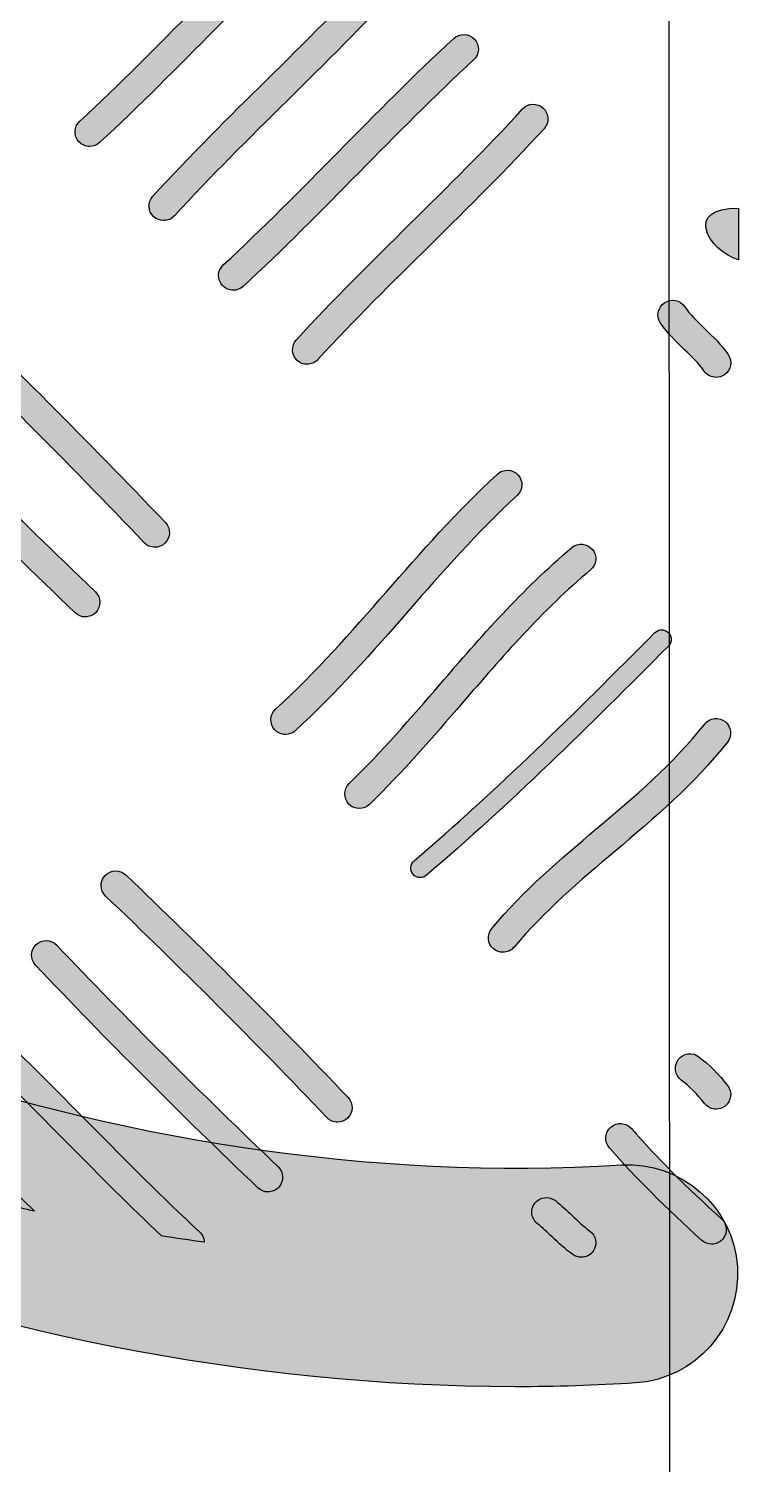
# Model space of a CAD drawing. Extents: x 4 to 307, y 9 to 217.
# Drawn here: x 275.96 to 280.56, y 166.36 to 175.63 of the extents above; entities that cross this region are included whole.
import ezdxf

# ---------------------------------------------------------------- set-up
doc = ezdxf.new("R2010")
doc.units = 0
doc.header["$MEASUREMENT"] = 0
doc.layers.add('EBENE_1', color=7, linetype='CONTINUOUS')

# ---------------------------------------------------------------- blocks, each defined once
blk = doc.blocks.new('BLOCK_4')
at = {"layer": 'EBENE_1'}
h = blk.add_hatch(color=7, dxfattribs=at)
h.dxf.hatch_style = 2
edge = h.paths.add_edge_path()
edge.add_spline(control_points=[(277.031, 175.7586), (276.7912, 175.5153), (276.5432, 175.2637), (276.2889, 175.0299), (276.2507, 174.9946), (276.2479, 174.935), (276.2834, 174.8968), (276.302, 174.8764), (276.3272, 174.8663), (276.3527, 174.8663), (276.3754, 174.8663), (276.3985, 174.8745), (276.4164, 174.8911), (276.6741, 175.1281), (276.9238, 175.3813), (277.1653, 175.6263), (277.4044, 175.8691), (277.6518, 176.1201), (277.9054, 176.3532), (277.9436, 176.3885), (277.9464, 176.4481), (277.9109, 176.4863), (277.8757, 176.5251), (277.8158, 176.527), (277.7779, 176.492), (277.5209, 176.2557), (277.2718, 176.003), (277.031, 175.7586)], knot_values=[0, 0, 0, 0, 1, 1, 1, 2, 2, 2, 3, 3, 3, 4, 4, 4, 5, 5, 5, 6, 6, 6, 7, 7, 7, 8, 8, 8, 9, 9, 9, 9], degree=3, periodic=1)
h = blk.add_hatch(color=7, dxfattribs=at)
h.dxf.hatch_style = 2
edge = h.paths.add_edge_path()
edge.add_spline(control_points=[(277.6277, 175.1613), (277.8719, 175.4025), (278.1248, 175.6518), (278.3608, 175.9089), (278.3959, 175.9473), (278.3932, 176.0069), (278.3549, 176.0421), (278.316, 176.0772), (278.2571, 176.0746), (278.2216, 176.0364), (277.9891, 175.7827), (277.7379, 175.535), (277.4954, 175.2955), (277.2508, 175.0539), (276.9976, 174.8041), (276.7609, 174.5462), (276.7258, 174.5078), (276.7285, 174.4482), (276.7668, 174.4131), (276.785, 174.3965), (276.8077, 174.3883), (276.8305, 174.3883), (276.856, 174.3883), (276.8815, 174.3986), (276.9001, 174.4188), (277.1333, 174.6733), (277.3848, 174.9214), (277.6277, 175.1613)], knot_values=[0, 0, 0, 0, 1, 1, 1, 2, 2, 2, 3, 3, 3, 4, 4, 4, 5, 5, 5, 6, 6, 6, 7, 7, 7, 8, 8, 8, 9, 9, 9, 9], degree=3, periodic=1)
h = blk.add_hatch(color=7, dxfattribs=at)
h.dxf.hatch_style = 2
edge = h.paths.add_edge_path()
edge.add_spline(control_points=[(277.2797, 173.9385), (277.3025, 173.9385), (277.3255, 173.9468), (277.3435, 173.9633), (277.6012, 174.2003), (277.8509, 174.4535), (278.0924, 174.6985), (278.3315, 174.9414), (278.5789, 175.1924), (278.8324, 175.4254), (278.8707, 175.4607), (278.8734, 175.5203), (278.8379, 175.5586), (278.8025, 175.5968), (278.7429, 175.5992), (278.705, 175.5642), (278.448, 175.3279), (278.1989, 175.0752), (277.9581, 174.8308), (277.7183, 174.5876), (277.4702, 174.3359), (277.216, 174.1021), (277.1778, 174.0668), (277.175, 174.0072), (277.2105, 173.969), (277.2291, 173.9487), (277.2542, 173.9385), (277.2797, 173.9385)], knot_values=[0, 0, 0, 0, 1, 1, 1, 2, 2, 2, 3, 3, 3, 4, 4, 4, 5, 5, 5, 6, 6, 6, 7, 7, 7, 8, 8, 8, 9, 9, 9, 9], degree=3, periodic=1)
h = blk.add_hatch(color=7, dxfattribs=at)
h.dxf.hatch_style = 2
edge = h.paths.add_edge_path()
edge.add_spline(control_points=[(279.282, 175.1143), (279.2434, 175.1495), (279.1838, 175.1469), (279.1487, 175.1086), (278.9155, 174.8544), (278.6643, 174.6063), (278.4211, 174.3664), (278.1768, 174.1252), (277.924, 173.876), (277.688, 173.6185), (277.6525, 173.58), (277.6552, 173.5204), (277.6935, 173.4853), (277.7117, 173.4688), (277.7345, 173.4605), (277.7572, 173.4605), (277.7827, 173.4605), (277.8082, 173.4708), (277.8265, 173.491), (278.0597, 173.7451), (278.3108, 173.9928), (278.5537, 174.2324), (278.7983, 174.4739), (279.0512, 174.7235), (279.2879, 174.9812), (279.323, 175.0196), (279.3203, 175.0792), (279.282, 175.1143)], knot_values=[0, 0, 0, 0, 1, 1, 1, 2, 2, 2, 3, 3, 3, 4, 4, 4, 5, 5, 5, 6, 6, 6, 7, 7, 7, 8, 8, 8, 9, 9, 9, 9], degree=3, periodic=1)
h = blk.add_hatch(color=7, dxfattribs=at)
h.dxf.hatch_style = 2
edge = h.paths.add_edge_path()
edge.add_spline(control_points=[(280.5433, 174.1349), (280.5433, 174.1349), (280.5433, 174.4678), (280.5433, 174.4678), (280.1877, 174.4765), (280.3441, 174.1934), (280.5433, 174.1349)], knot_values=[0, 0, 0, 0, 1, 1, 1, 2, 2, 2, 2], degree=3, periodic=1)
h = blk.add_hatch(color=7, dxfattribs=at)
h.dxf.hatch_style = 2
edge = h.paths.add_edge_path()
edge.add_spline(control_points=[(276.774, 172.2795), (276.7974, 172.2795), (276.8208, 172.2881), (276.8391, 172.3055), (276.8767, 172.3415), (276.878, 172.4011), (276.8422, 172.4389), (276.344, 172.9611), (275.8324, 173.4729), (275.3222, 173.9604), (275.2843, 173.9964), (275.2247, 173.9948), (275.1889, 173.9573), (275.1531, 173.9196), (275.1544, 173.86), (275.192, 173.824), (275.7001, 173.3387), (276.2097, 172.8288), (276.7058, 172.3086), (276.7244, 172.2893), (276.7492, 172.2795), (276.774, 172.2795)], knot_values=[0, 0, 0, 0, 1, 1, 1, 2, 2, 2, 3, 3, 3, 4, 4, 4, 5, 5, 5, 6, 6, 6, 7, 7, 7, 7], degree=3, periodic=1)
h = blk.add_hatch(color=7, dxfattribs=at)
h.dxf.hatch_style = 2
edge = h.paths.add_edge_path()
edge.add_spline(control_points=[(280.0644, 173.8577), (280.0213, 173.8286), (280.01, 173.77), (280.0389, 173.727), (280.0844, 173.6598), (280.1402, 173.6062), (280.1943, 173.5544), (280.2394, 173.511), (280.2849, 173.4679), (280.3211, 173.4164), (280.3393, 173.3902), (280.3686, 173.3761), (280.3982, 173.3761), (280.4168, 173.3761), (280.4358, 173.3816), (280.452, 173.393), (280.4947, 173.4228), (280.5054, 173.4815), (280.4754, 173.5242), (280.4327, 173.5859), (280.3789, 173.6383), (280.3248, 173.6903), (280.2756, 173.7373), (280.2294, 173.7819), (280.1953, 173.8324), (280.1657, 173.8758), (280.1071, 173.8873), (280.0644, 173.8577)], knot_values=[0, 0, 0, 0, 1, 1, 1, 2, 2, 2, 3, 3, 3, 4, 4, 4, 5, 5, 5, 6, 6, 6, 7, 7, 7, 8, 8, 8, 9, 9, 9, 9], degree=3, periodic=1)
h = blk.add_hatch(color=7, dxfattribs=at)
h.dxf.hatch_style = 2
edge = h.paths.add_edge_path()
edge.add_spline(control_points=[(276.3247, 171.8298), (276.3496, 171.8298), (276.3744, 171.8396), (276.393, 171.8589), (276.4288, 171.8964), (276.4274, 171.9562), (276.3899, 171.992), (275.8662, 172.4926), (275.357, 173.0025), (274.8757, 173.5072), (274.8396, 173.5447), (274.78, 173.5459), (274.7424, 173.5105), (274.7049, 173.4746), (274.7035, 173.4149), (274.7393, 173.3773), (275.2223, 172.8704), (275.7339, 172.3584), (276.2596, 171.8559), (276.2779, 171.8384), (276.3013, 171.8298), (276.3247, 171.8298)], knot_values=[0, 0, 0, 0, 1, 1, 1, 2, 2, 2, 3, 3, 3, 4, 4, 4, 5, 5, 5, 6, 6, 6, 7, 7, 7, 7], degree=3, periodic=1)
h = blk.add_hatch(color=7, dxfattribs=at)
h.dxf.hatch_style = 2
edge = h.paths.add_edge_path()
edge.add_spline(control_points=[(277.617, 171.0708), (277.6397, 171.0708), (277.6625, 171.0791), (277.6804, 171.0954), (277.9464, 171.3383), (278.1817, 171.6067), (278.409, 171.8663), (278.6299, 172.1181), (278.8583, 172.3786), (279.1136, 172.614), (279.1518, 172.6492), (279.1542, 172.7086), (279.1187, 172.7468), (279.0839, 172.7849), (279.0236, 172.7873), (278.9861, 172.7522), (278.7236, 172.51), (278.4917, 172.2456), (278.2678, 171.9901), (278.0435, 171.7345), (277.812, 171.4701), (277.5536, 171.2343), (277.5154, 171.1993), (277.5126, 171.1399), (277.5478, 171.1015), (277.566, 171.0811), (277.5915, 171.0708), (277.617, 171.0708)], knot_values=[0, 0, 0, 0, 1, 1, 1, 2, 2, 2, 3, 3, 3, 4, 4, 4, 5, 5, 5, 6, 6, 6, 7, 7, 7, 8, 8, 8, 9, 9, 9, 9], degree=3, periodic=1)
h = blk.add_hatch(color=7, dxfattribs=at)
h.dxf.hatch_style = 2
edge = h.paths.add_edge_path()
edge.add_spline(control_points=[(279.5876, 172.1331), (279.6276, 172.1663), (279.6327, 172.2256), (279.5993, 172.2654), (279.5659, 172.3054), (279.5066, 172.3105), (279.467, 172.2771), (279.1442, 172.007), (278.8758, 171.6963), (278.6161, 171.3957), (278.4304, 171.1807), (278.2385, 170.9583), (278.029, 170.7542), (277.9918, 170.7179), (277.9911, 170.6584), (278.0273, 170.6212), (278.0456, 170.6024), (278.07, 170.593), (278.0945, 170.593), (278.1183, 170.593), (278.1417, 170.6018), (278.1599, 170.6195), (278.3753, 170.8293), (278.5699, 171.0548), (278.7584, 171.2729), (279.013, 171.5678), (279.2765, 171.8727), (279.5876, 172.1331)], knot_values=[0, 0, 0, 0, 1, 1, 1, 2, 2, 2, 3, 3, 3, 4, 4, 4, 5, 5, 5, 6, 6, 6, 7, 7, 7, 8, 8, 8, 9, 9, 9, 9], degree=3, periodic=1)
h = blk.add_hatch(color=7, dxfattribs=at)
h.dxf.hatch_style = 2
edge = h.paths.add_edge_path()
edge.add_spline(control_points=[(280.0902, 171.7286), (280.0661, 171.7528), (280.0272, 171.7526), (280.0031, 171.7285), (279.4887, 171.2124), (278.983, 170.7115), (278.448, 170.2557), (278.4221, 170.2336), (278.419, 170.1947), (278.4411, 170.1689), (278.4531, 170.1546), (278.4707, 170.1473), (278.4879, 170.1473), (278.502, 170.1473), (278.5162, 170.1522), (278.5279, 170.162), (279.0664, 170.6207), (279.5742, 171.1237), (280.0906, 171.6417), (280.1144, 171.6658), (280.1144, 171.7047), (280.0902, 171.7286)], knot_values=[0, 0, 0, 0, 1, 1, 1, 2, 2, 2, 3, 3, 3, 4, 4, 4, 5, 5, 5, 6, 6, 6, 7, 7, 7, 7], degree=3, periodic=1)
h = blk.add_hatch(color=7, dxfattribs=at)
h.dxf.hatch_style = 2
edge = h.paths.add_edge_path()
edge.add_spline(control_points=[(279.7457, 170.3175), (279.9958, 170.5289), (280.2549, 170.7475), (280.472, 171.0222), (280.504, 171.0629), (280.4971, 171.122), (280.4565, 171.1542), (280.4161, 171.186), (280.3572, 171.1792), (280.3245, 171.1387), (280.1192, 170.8787), (279.8677, 170.6665), (279.6245, 170.4612), (279.3936, 170.2662), (279.1549, 170.0645), (278.9496, 169.8192), (278.9161, 169.7794), (278.9217, 169.7202), (278.9613, 169.6869), (278.9788, 169.6721), (279.0002, 169.665), (279.0216, 169.665), (279.0484, 169.665), (279.075, 169.6764), (279.0936, 169.6986), (279.2886, 169.9315), (279.5208, 170.1277), (279.7457, 170.3175)], knot_values=[0, 0, 0, 0, 1, 1, 1, 2, 2, 2, 3, 3, 3, 4, 4, 4, 5, 5, 5, 6, 6, 6, 7, 7, 7, 8, 8, 8, 9, 9, 9, 9], degree=3, periodic=1)
h = blk.add_hatch(color=7, dxfattribs=at)
h.dxf.hatch_style = 2
edge = h.paths.add_edge_path()
edge.add_spline(control_points=[(276.5862, 170.1646), (276.5483, 170.2006), (276.4887, 170.1994), (276.4529, 170.1613), (276.4171, 170.1236), (276.4185, 170.064), (276.456, 170.0281), (276.9331, 169.5741), (277.4141, 169.0928), (277.8857, 168.5976), (277.9043, 168.5781), (277.9291, 168.5683), (277.9539, 168.5683), (277.9774, 168.5683), (278.0008, 168.5769), (278.019, 168.5943), (278.0566, 168.6301), (278.058, 168.6897), (278.0221, 168.7275), (277.5484, 169.2249), (277.0654, 169.7084), (276.5862, 170.1646)], knot_values=[0, 0, 0, 0, 1, 1, 1, 2, 2, 2, 3, 3, 3, 4, 4, 4, 5, 5, 5, 6, 6, 6, 7, 7, 7, 7], degree=3, periodic=1)
h = blk.add_hatch(color=7, dxfattribs=at)
h.dxf.hatch_style = 2
edge = h.paths.add_edge_path()
edge.add_spline(control_points=[(276.1401, 169.7115), (276.1046, 169.7493), (276.0447, 169.7501), (276.0071, 169.715), (275.9692, 169.6792), (275.9678, 169.6194), (276.0037, 169.5817), (276.457, 169.1045), (276.94, 168.6208), (277.4396, 168.1444), (277.4578, 168.127), (277.4813, 168.1184), (277.5047, 168.1184), (277.5295, 168.1184), (277.5543, 168.1282), (277.5729, 168.1475), (277.6087, 168.1852), (277.6074, 168.2448), (277.5698, 168.2808), (277.0723, 168.7552), (276.5914, 169.2365), (276.1401, 169.7115)], knot_values=[0, 0, 0, 0, 1, 1, 1, 2, 2, 2, 3, 3, 3, 4, 4, 4, 5, 5, 5, 6, 6, 6, 7, 7, 7, 7], degree=3, periodic=1)
h = blk.add_hatch(color=7, dxfattribs=at)
h.dxf.hatch_style = 2
edge = h.paths.add_edge_path()
edge.add_spline(control_points=[(276.363, 168.5468), (276.1356, 168.7774), (275.901, 169.0158), (275.6581, 169.2382), (275.6195, 169.2733), (275.5599, 169.2707), (275.5248, 169.2322), (275.4897, 169.1937), (275.4924, 169.1341), (275.5307, 169.099), (275.7701, 168.8801), (276.0033, 168.6434), (276.2286, 168.4145), (276.4188, 168.2214), (276.6155, 168.0247), (276.817, 167.8345), (276.908, 167.8197), (277.0003, 167.8069), (277.0927, 167.7938), (277.092, 167.8185), (277.0823, 167.8426), (277.0627, 167.8605), (276.8226, 168.0801), (276.589, 168.3173), (276.363, 168.5468)], knot_values=[0, 0, 0, 0, 1, 1, 1, 2, 2, 2, 3, 3, 3, 4, 4, 4, 5, 5, 5, 6, 6, 6, 7, 7, 7, 8, 8, 8, 8], degree=3, periodic=1)
h = blk.add_hatch(color=7, dxfattribs=at)
h.dxf.hatch_style = 2
edge = h.paths.add_edge_path()
edge.add_spline(control_points=[(280.2859, 168.991), (280.2449, 169.022), (280.1857, 169.0134), (280.154, 168.9721), (280.123, 168.9304), (280.1312, 168.8713), (280.1729, 168.8401), (280.2267, 168.8), (280.2759, 168.7505), (280.3238, 168.6889), (280.3424, 168.6651), (280.3703, 168.6525), (280.3982, 168.6525), (280.4186, 168.6525), (280.4389, 168.6591), (280.4561, 168.6723), (280.4971, 168.7042), (280.5047, 168.7635), (280.4726, 168.8046), (280.4144, 168.8796), (280.3531, 168.9405), (280.2859, 168.991)], knot_values=[0, 0, 0, 0, 1, 1, 1, 2, 2, 2, 3, 3, 3, 4, 4, 4, 5, 5, 5, 6, 6, 6, 7, 7, 7, 7], degree=3, periodic=1)
h = blk.add_hatch(color=7, dxfattribs=at)
h.dxf.hatch_style = 2
edge = h.paths.add_edge_path()
edge.add_spline(control_points=[(275.214, 168.7826), (275.1786, 168.8206), (275.1197, 168.8236), (275.0807, 168.7879), (275.0425, 168.7526), (275.0404, 168.693), (275.0756, 168.6548), (275.2509, 168.4649), (275.4404, 168.2729), (275.6357, 168.0806), (275.7546, 168.0501), (275.8748, 168.0217), (275.9964, 167.9943), (275.7191, 168.2579), (275.4542, 168.5223), (275.214, 168.7826)], knot_values=[0, 0, 0, 0, 1, 1, 1, 2, 2, 2, 3, 3, 3, 4, 4, 4, 5, 5, 5, 5], degree=3, periodic=1)
h = blk.add_hatch(color=7, dxfattribs=at)
h.dxf.hatch_style = 2
edge = h.paths.add_edge_path()
edge.add_spline(control_points=[(279.8511, 168.5278), (279.8164, 168.5667), (279.7564, 168.571), (279.7182, 168.5364), (279.6789, 168.5021), (279.6751, 168.4425), (279.7092, 168.4034), (279.8794, 168.2097), (280.0751, 168.014), (280.3069, 167.8052), (280.3248, 167.7888), (280.3476, 167.7809), (280.37, 167.7809), (280.3958, 167.7809), (280.4213, 167.7914), (280.4399, 167.8121), (280.4747, 167.8507), (280.4716, 167.9103), (280.433, 167.9451), (280.2067, 168.149), (280.0162, 168.3395), (279.8511, 168.5278)], knot_values=[0, 0, 0, 0, 1, 1, 1, 2, 2, 2, 3, 3, 3, 4, 4, 4, 5, 5, 5, 6, 6, 6, 7, 7, 7, 7], degree=3, periodic=1)
h = blk.add_hatch(color=7, dxfattribs=at)
h.dxf.hatch_style = 2
edge = h.paths.add_edge_path()
edge.add_spline(control_points=[(279.4687, 167.9657), (279.4336, 167.999), (279.3985, 168.0322), (279.3602, 168.062), (279.3192, 168.0941), (279.26, 168.0867), (279.2279, 168.0453), (279.1959, 168.0043), (279.2035, 167.9451), (279.2445, 167.9132), (279.2779, 167.8872), (279.3082, 167.8583), (279.3389, 167.8293), (279.3812, 167.7887), (279.4243, 167.7484), (279.4729, 167.7139), (279.4894, 167.7024), (279.5084, 167.6967), (279.5273, 167.6967), (279.5569, 167.6967), (279.5859, 167.7105), (279.6041, 167.7365), (279.6345, 167.779), (279.6241, 167.8378), (279.5817, 167.8679), (279.5404, 167.897), (279.5046, 167.9315), (279.4687, 167.9657)], knot_values=[0, 0, 0, 0, 1, 1, 1, 2, 2, 2, 3, 3, 3, 4, 4, 4, 5, 5, 5, 6, 6, 6, 7, 7, 7, 8, 8, 8, 9, 9, 9, 9], degree=3, periodic=1)
for points, knots in [([(277.031, 175.7586), (276.7912, 175.5153), (276.5432, 175.2637), (276.2889, 175.0299), (276.2507, 174.9946), (276.2479, 174.935), (276.2834, 174.8968), (276.302, 174.8764), (276.3272, 174.8663), (276.3527, 174.8663), (276.3754, 174.8663), (276.3985, 174.8745), (276.4164, 174.8911), (276.6741, 175.1281), (276.9238, 175.3813), (277.1653, 175.6263), (277.4044, 175.8691), (277.6518, 176.1201), (277.9054, 176.3532), (277.9436, 176.3885), (277.9464, 176.4481), (277.9109, 176.4863), (277.8757, 176.5251), (277.8158, 176.527), (277.7779, 176.492), (277.5209, 176.2557), (277.2718, 176.003), (277.031, 175.7586)], [0, 0, 0, 0, 1, 1, 1, 2, 2, 2, 3, 3, 3, 4, 4, 4, 5, 5, 5, 6, 6, 6, 7, 7, 7, 8, 8, 8, 9, 9, 9, 9]), ([(277.6277, 175.1613), (277.8719, 175.4025), (278.1248, 175.6518), (278.3608, 175.9089), (278.3959, 175.9473), (278.3932, 176.0069), (278.3549, 176.0421), (278.316, 176.0772), (278.2571, 176.0746), (278.2216, 176.0364), (277.9891, 175.7827), (277.7379, 175.535), (277.4954, 175.2955), (277.2508, 175.0539), (276.9976, 174.8041), (276.7609, 174.5462), (276.7258, 174.5078), (276.7285, 174.4482), (276.7668, 174.4131), (276.785, 174.3965), (276.8077, 174.3883), (276.8305, 174.3883), (276.856, 174.3883), (276.8815, 174.3986), (276.9001, 174.4188), (277.1333, 174.6733), (277.3848, 174.9214), (277.6277, 175.1613)], [0, 0, 0, 0, 1, 1, 1, 2, 2, 2, 3, 3, 3, 4, 4, 4, 5, 5, 5, 6, 6, 6, 7, 7, 7, 8, 8, 8, 9, 9, 9, 9]), ([(277.2797, 173.9385), (277.3025, 173.9385), (277.3255, 173.9468), (277.3435, 173.9633), (277.6012, 174.2003), (277.8509, 174.4535), (278.0924, 174.6985), (278.3315, 174.9414), (278.5789, 175.1924), (278.8324, 175.4254), (278.8707, 175.4607), (278.8734, 175.5203), (278.8379, 175.5586), (278.8025, 175.5968), (278.7429, 175.5992), (278.705, 175.5642), (278.448, 175.3279), (278.1989, 175.0752), (277.9581, 174.8308), (277.7183, 174.5876), (277.4702, 174.3359), (277.216, 174.1021), (277.1778, 174.0668), (277.175, 174.0072), (277.2105, 173.969), (277.2291, 173.9487), (277.2542, 173.9385), (277.2797, 173.9385)], [0, 0, 0, 0, 1, 1, 1, 2, 2, 2, 3, 3, 3, 4, 4, 4, 5, 5, 5, 6, 6, 6, 7, 7, 7, 8, 8, 8, 9, 9, 9, 9]), ([(279.282, 175.1143), (279.2434, 175.1495), (279.1838, 175.1469), (279.1487, 175.1086), (278.9155, 174.8544), (278.6643, 174.6063), (278.4211, 174.3664), (278.1768, 174.1252), (277.924, 173.876), (277.688, 173.6185), (277.6525, 173.58), (277.6552, 173.5204), (277.6935, 173.4853), (277.7117, 173.4688), (277.7345, 173.4605), (277.7572, 173.4605), (277.7827, 173.4605), (277.8082, 173.4708), (277.8265, 173.491), (278.0597, 173.7451), (278.3108, 173.9928), (278.5537, 174.2324), (278.7983, 174.4739), (279.0512, 174.7235), (279.2879, 174.9812), (279.323, 175.0196), (279.3203, 175.0792), (279.282, 175.1143)], [0, 0, 0, 0, 1, 1, 1, 2, 2, 2, 3, 3, 3, 4, 4, 4, 5, 5, 5, 6, 6, 6, 7, 7, 7, 8, 8, 8, 9, 9, 9, 9]), ([(280.5433, 174.1349), (280.5433, 174.1349), (280.5433, 174.4678), (280.5433, 174.4678), (280.1877, 174.4765), (280.3441, 174.1934), (280.5433, 174.1349)], [0, 0, 0, 0, 1, 1, 1, 2, 2, 2, 2]), ([(276.774, 172.2795), (276.7974, 172.2795), (276.8208, 172.2881), (276.8391, 172.3055), (276.8767, 172.3415), (276.878, 172.4011), (276.8422, 172.4389), (276.344, 172.9611), (275.8324, 173.4729), (275.3222, 173.9604), (275.2843, 173.9964), (275.2247, 173.9948), (275.1889, 173.9573), (275.1531, 173.9196), (275.1544, 173.86), (275.192, 173.824), (275.7001, 173.3387), (276.2097, 172.8288), (276.7058, 172.3086), (276.7244, 172.2893), (276.7492, 172.2795), (276.774, 172.2795)], [0, 0, 0, 0, 1, 1, 1, 2, 2, 2, 3, 3, 3, 4, 4, 4, 5, 5, 5, 6, 6, 6, 7, 7, 7, 7]), ([(280.0644, 173.8577), (280.0213, 173.8286), (280.01, 173.77), (280.0389, 173.727), (280.0844, 173.6598), (280.1402, 173.6062), (280.1943, 173.5544), (280.2394, 173.511), (280.2849, 173.4679), (280.3211, 173.4164), (280.3393, 173.3902), (280.3686, 173.3761), (280.3982, 173.3761), (280.4168, 173.3761), (280.4358, 173.3816), (280.452, 173.393), (280.4947, 173.4228), (280.5054, 173.4815), (280.4754, 173.5242), (280.4327, 173.5859), (280.3789, 173.6383), (280.3248, 173.6903), (280.2756, 173.7373), (280.2294, 173.7819), (280.1953, 173.8324), (280.1657, 173.8758), (280.1071, 173.8873), (280.0644, 173.8577)], [0, 0, 0, 0, 1, 1, 1, 2, 2, 2, 3, 3, 3, 4, 4, 4, 5, 5, 5, 6, 6, 6, 7, 7, 7, 8, 8, 8, 9, 9, 9, 9]), ([(276.3247, 171.8298), (276.3496, 171.8298), (276.3744, 171.8396), (276.393, 171.8589), (276.4288, 171.8964), (276.4274, 171.9562), (276.3899, 171.992), (275.8662, 172.4926), (275.357, 173.0025), (274.8757, 173.5072), (274.8396, 173.5447), (274.78, 173.5459), (274.7424, 173.5105), (274.7049, 173.4746), (274.7035, 173.4149), (274.7393, 173.3773), (275.2223, 172.8704), (275.7339, 172.3584), (276.2596, 171.8559), (276.2779, 171.8384), (276.3013, 171.8298), (276.3247, 171.8298)], [0, 0, 0, 0, 1, 1, 1, 2, 2, 2, 3, 3, 3, 4, 4, 4, 5, 5, 5, 6, 6, 6, 7, 7, 7, 7]), ([(277.617, 171.0708), (277.6397, 171.0708), (277.6625, 171.0791), (277.6804, 171.0954), (277.9464, 171.3383), (278.1817, 171.6067), (278.409, 171.8663), (278.6299, 172.1181), (278.8583, 172.3786), (279.1136, 172.614), (279.1518, 172.6492), (279.1542, 172.7086), (279.1187, 172.7468), (279.0839, 172.7849), (279.0236, 172.7873), (278.9861, 172.7522), (278.7236, 172.51), (278.4917, 172.2456), (278.2678, 171.9901), (278.0435, 171.7345), (277.812, 171.4701), (277.5536, 171.2343), (277.5154, 171.1993), (277.5126, 171.1399), (277.5478, 171.1015), (277.566, 171.0811), (277.5915, 171.0708), (277.617, 171.0708)], [0, 0, 0, 0, 1, 1, 1, 2, 2, 2, 3, 3, 3, 4, 4, 4, 5, 5, 5, 6, 6, 6, 7, 7, 7, 8, 8, 8, 9, 9, 9, 9]), ([(279.5876, 172.1331), (279.6276, 172.1663), (279.6327, 172.2256), (279.5993, 172.2654), (279.5659, 172.3054), (279.5066, 172.3105), (279.467, 172.2771), (279.1442, 172.007), (278.8758, 171.6963), (278.6161, 171.3957), (278.4304, 171.1807), (278.2385, 170.9583), (278.029, 170.7542), (277.9918, 170.7179), (277.9911, 170.6584), (278.0273, 170.6212), (278.0456, 170.6024), (278.07, 170.593), (278.0945, 170.593), (278.1183, 170.593), (278.1417, 170.6018), (278.1599, 170.6195), (278.3753, 170.8293), (278.5699, 171.0548), (278.7584, 171.2729), (279.013, 171.5678), (279.2765, 171.8727), (279.5876, 172.1331)], [0, 0, 0, 0, 1, 1, 1, 2, 2, 2, 3, 3, 3, 4, 4, 4, 5, 5, 5, 6, 6, 6, 7, 7, 7, 8, 8, 8, 9, 9, 9, 9]), ([(280.0902, 171.7286), (280.0661, 171.7528), (280.0272, 171.7526), (280.0031, 171.7285), (279.4887, 171.2124), (278.983, 170.7115), (278.448, 170.2557), (278.4221, 170.2336), (278.419, 170.1947), (278.4411, 170.1689), (278.4531, 170.1546), (278.4707, 170.1473), (278.4879, 170.1473), (278.502, 170.1473), (278.5162, 170.1522), (278.5279, 170.162), (279.0664, 170.6207), (279.5742, 171.1237), (280.0906, 171.6417), (280.1144, 171.6658), (280.1144, 171.7047), (280.0902, 171.7286)], [0, 0, 0, 0, 1, 1, 1, 2, 2, 2, 3, 3, 3, 4, 4, 4, 5, 5, 5, 6, 6, 6, 7, 7, 7, 7]), ([(279.7457, 170.3175), (279.9958, 170.5289), (280.2549, 170.7475), (280.472, 171.0222), (280.504, 171.0629), (280.4971, 171.122), (280.4565, 171.1542), (280.4161, 171.186), (280.3572, 171.1792), (280.3245, 171.1387), (280.1192, 170.8787), (279.8677, 170.6665), (279.6245, 170.4612), (279.3936, 170.2662), (279.1549, 170.0645), (278.9496, 169.8192), (278.9161, 169.7794), (278.9217, 169.7202), (278.9613, 169.6869), (278.9788, 169.6721), (279.0002, 169.665), (279.0216, 169.665), (279.0484, 169.665), (279.075, 169.6764), (279.0936, 169.6986), (279.2886, 169.9315), (279.5208, 170.1277), (279.7457, 170.3175)], [0, 0, 0, 0, 1, 1, 1, 2, 2, 2, 3, 3, 3, 4, 4, 4, 5, 5, 5, 6, 6, 6, 7, 7, 7, 8, 8, 8, 9, 9, 9, 9]), ([(276.5862, 170.1646), (276.5483, 170.2006), (276.4887, 170.1994), (276.4529, 170.1613), (276.4171, 170.1236), (276.4185, 170.064), (276.456, 170.0281), (276.9331, 169.5741), (277.4141, 169.0928), (277.8857, 168.5976), (277.9043, 168.5781), (277.9291, 168.5683), (277.9539, 168.5683), (277.9774, 168.5683), (278.0008, 168.5769), (278.019, 168.5943), (278.0566, 168.6301), (278.058, 168.6897), (278.0221, 168.7275), (277.5484, 169.2249), (277.0654, 169.7084), (276.5862, 170.1646)], [0, 0, 0, 0, 1, 1, 1, 2, 2, 2, 3, 3, 3, 4, 4, 4, 5, 5, 5, 6, 6, 6, 7, 7, 7, 7]), ([(276.1401, 169.7115), (276.1046, 169.7493), (276.0447, 169.7501), (276.0071, 169.715), (275.9692, 169.6792), (275.9678, 169.6194), (276.0037, 169.5817), (276.457, 169.1045), (276.94, 168.6208), (277.4396, 168.1444), (277.4578, 168.127), (277.4813, 168.1184), (277.5047, 168.1184), (277.5295, 168.1184), (277.5543, 168.1282), (277.5729, 168.1475), (277.6087, 168.1852), (277.6074, 168.2448), (277.5698, 168.2808), (277.0723, 168.7552), (276.5914, 169.2365), (276.1401, 169.7115)], [0, 0, 0, 0, 1, 1, 1, 2, 2, 2, 3, 3, 3, 4, 4, 4, 5, 5, 5, 6, 6, 6, 7, 7, 7, 7]), ([(276.363, 168.5468), (276.1356, 168.7774), (275.901, 169.0158), (275.6581, 169.2382), (275.6195, 169.2733), (275.5599, 169.2707), (275.5248, 169.2322), (275.4897, 169.1937), (275.4924, 169.1341), (275.5307, 169.099), (275.7701, 168.8801), (276.0033, 168.6434), (276.2286, 168.4145), (276.4188, 168.2214), (276.6155, 168.0247), (276.817, 167.8345), (276.908, 167.8197), (277.0003, 167.8069), (277.0927, 167.7938), (277.092, 167.8185), (277.0823, 167.8426), (277.0627, 167.8605), (276.8226, 168.0801), (276.589, 168.3173), (276.363, 168.5468)], [0, 0, 0, 0, 1, 1, 1, 2, 2, 2, 3, 3, 3, 4, 4, 4, 5, 5, 5, 6, 6, 6, 7, 7, 7, 8, 8, 8, 8]), ([(280.2859, 168.991), (280.2449, 169.022), (280.1857, 169.0134), (280.154, 168.9721), (280.123, 168.9304), (280.1312, 168.8713), (280.1729, 168.8401), (280.2267, 168.8), (280.2759, 168.7505), (280.3238, 168.6889), (280.3424, 168.6651), (280.3703, 168.6525), (280.3982, 168.6525), (280.4186, 168.6525), (280.4389, 168.6591), (280.4561, 168.6723), (280.4971, 168.7042), (280.5047, 168.7635), (280.4726, 168.8046), (280.4144, 168.8796), (280.3531, 168.9405), (280.2859, 168.991)], [0, 0, 0, 0, 1, 1, 1, 2, 2, 2, 3, 3, 3, 4, 4, 4, 5, 5, 5, 6, 6, 6, 7, 7, 7, 7]), ([(275.214, 168.7826), (275.1786, 168.8206), (275.1197, 168.8236), (275.0807, 168.7879), (275.0425, 168.7526), (275.0404, 168.693), (275.0756, 168.6548), (275.2509, 168.4649), (275.4404, 168.2729), (275.6357, 168.0806), (275.7546, 168.0501), (275.8748, 168.0217), (275.9964, 167.9943), (275.7191, 168.2579), (275.4542, 168.5223), (275.214, 168.7826)], [0, 0, 0, 0, 1, 1, 1, 2, 2, 2, 3, 3, 3, 4, 4, 4, 5, 5, 5, 5]), ([(279.8511, 168.5278), (279.8164, 168.5667), (279.7564, 168.571), (279.7182, 168.5364), (279.6789, 168.5021), (279.6751, 168.4425), (279.7092, 168.4034), (279.8794, 168.2097), (280.0751, 168.014), (280.3069, 167.8052), (280.3248, 167.7888), (280.3476, 167.7809), (280.37, 167.7809), (280.3958, 167.7809), (280.4213, 167.7914), (280.4399, 167.8121), (280.4747, 167.8507), (280.4716, 167.9103), (280.433, 167.9451), (280.2067, 168.149), (280.0162, 168.3395), (279.8511, 168.5278)], [0, 0, 0, 0, 1, 1, 1, 2, 2, 2, 3, 3, 3, 4, 4, 4, 5, 5, 5, 6, 6, 6, 7, 7, 7, 7]), ([(279.4687, 167.9657), (279.4336, 167.999), (279.3985, 168.0322), (279.3602, 168.062), (279.3192, 168.0941), (279.26, 168.0867), (279.2279, 168.0453), (279.1959, 168.0043), (279.2035, 167.9451), (279.2445, 167.9132), (279.2779, 167.8872), (279.3082, 167.8583), (279.3389, 167.8293), (279.3812, 167.7887), (279.4243, 167.7484), (279.4729, 167.7139), (279.4894, 167.7024), (279.5084, 167.6967), (279.5273, 167.6967), (279.5569, 167.6967), (279.5859, 167.7105), (279.6041, 167.7365), (279.6345, 167.779), (279.6241, 167.8378), (279.5817, 167.8679), (279.5404, 167.897), (279.5046, 167.9315), (279.4687, 167.9657)], [0, 0, 0, 0, 1, 1, 1, 2, 2, 2, 3, 3, 3, 4, 4, 4, 5, 5, 5, 6, 6, 6, 7, 7, 7, 8, 8, 8, 9, 9, 9, 9])]:
    blk.add_open_spline(points, degree=3, knots=knots, dxfattribs=at)
blk = doc.blocks.new('BLOCK_7')
at = {"layer": 'EBENE_1'}
h = blk.add_hatch(color=7, dxfattribs=at)
h.dxf.hatch_style = 2
edge = h.paths.add_edge_path()
edge.add_spline(control_points=[(279.7867, 168.2935), (276.5786, 168.0886), (272.9647, 169.3805), (271.5605, 171.237), (270.9811, 172.0032), (270.8346, 172.8077), (271.1226, 173.6219), (271.1688, 173.7495), (271.2611, 173.939), (271.359, 174.1399), (271.7913, 175.0272), (272.4445, 176.3683), (271.8203, 177.5786), (271.3659, 178.4597), (270.3689, 179.0173), (268.7714, 179.2836), (265.5588, 179.816), (263.3288, 181.3088), (262.1437, 183.7205), (260.695, 186.669), (261.0326, 190.9439), (263.0036, 194.6112), (263.1879, 194.9543), (263.0594, 195.3822), (262.7163, 195.5667), (262.3718, 195.752), (261.9453, 195.6225), (261.7606, 195.2792), (259.5475, 191.1612), (259.2088, 186.4938), (260.8773, 183.0983), (262.255, 180.2945), (264.9049, 178.494), (268.5399, 177.8916), (269.6357, 177.7088), (270.3365, 177.3771), (270.5663, 176.9318), (270.866, 176.3502), (270.4178, 175.4299), (270.0905, 174.7578), (269.971, 174.5128), (269.8679, 174.3011), (269.7942, 174.0984), (269.3426, 172.8214), (269.5641, 171.5376), (270.435, 170.3859), (272.0063, 168.3082), (275.6302, 166.8607), (279.1029, 166.8607), (279.3619, 166.8607), (279.6203, 166.8688), (279.877, 166.8852), (280.2659, 166.9102), (280.5608, 167.2457), (280.536, 167.6345), (280.5109, 168.0234), (280.1702, 168.314), (279.7867, 168.2935)], knot_values=[0, 0, 0, 0, 1, 1, 1, 2, 2, 2, 3, 3, 3, 4, 4, 4, 5, 5, 5, 6, 6, 6, 7, 7, 7, 8, 8, 8, 9, 9, 9, 10, 10, 10, 11, 11, 11, 12, 12, 12, 13, 13, 13, 14, 14, 14, 15, 15, 15, 16, 16, 16, 17, 17, 17, 18, 18, 18, 19, 19, 19, 19], degree=3, periodic=1)
blk.add_open_spline([(279.7867, 168.2935), (276.5786, 168.0886), (272.9647, 169.3805), (271.5605, 171.237), (270.9811, 172.0032), (270.8346, 172.8077), (271.1226, 173.6219), (271.1688, 173.7495), (271.2611, 173.939), (271.359, 174.1399), (271.7913, 175.0272), (272.4445, 176.3683), (271.8203, 177.5786), (271.3659, 178.4597), (270.3689, 179.0173), (268.7714, 179.2836), (265.5588, 179.816), (263.3288, 181.3088), (262.1437, 183.7205), (260.695, 186.669), (261.0326, 190.9439), (263.0036, 194.6112), (263.1879, 194.9543), (263.0594, 195.3822), (262.7163, 195.5667), (262.3718, 195.752), (261.9453, 195.6225), (261.7606, 195.2792), (259.5475, 191.1612), (259.2088, 186.4938), (260.8773, 183.0983), (262.255, 180.2945), (264.9049, 178.494), (268.5399, 177.8916), (269.6357, 177.7088), (270.3365, 177.3771), (270.5663, 176.9318), (270.866, 176.3502), (270.4178, 175.4299), (270.0905, 174.7578), (269.971, 174.5128), (269.8679, 174.3011), (269.7942, 174.0984), (269.3426, 172.8214), (269.5641, 171.5376), (270.435, 170.3859), (272.0063, 168.3082), (275.6302, 166.8607), (279.1029, 166.8607), (279.3619, 166.8607), (279.6203, 166.8688), (279.877, 166.8852), (280.2659, 166.9102), (280.5608, 167.2457), (280.536, 167.6345), (280.5109, 168.0234), (280.1702, 168.314), (279.7867, 168.2935)], degree=3, knots=[0, 0, 0, 0, 1, 1, 1, 2, 2, 2, 3, 3, 3, 4, 4, 4, 5, 5, 5, 6, 6, 6, 7, 7, 7, 8, 8, 8, 9, 9, 9, 10, 10, 10, 11, 11, 11, 12, 12, 12, 13, 13, 13, 14, 14, 14, 15, 15, 15, 16, 16, 16, 17, 17, 17, 18, 18, 18, 19, 19, 19, 19], dxfattribs=at)

msp = doc.modelspace()

# ---------------------------------------------------------------- linework, layer by layer
at = {"layer": 'EBENE_1'}
msp.add_open_spline([(202.108, 194.9198), (202.108, 194.9198), (216.1034, 194.9198), (216.1034, 194.9198), (216.1034, 194.9198), (216.1034, 198.8314), (216.1034, 198.8314), (216.1034, 198.8314), (226.0856, 198.8314), (226.0856, 198.8314), (226.0856, 198.8314), (226.0856, 194.9198), (226.0856, 194.9198), (226.0856, 194.9198), (256.1086, 194.9198), (256.1086, 194.9198), (256.1086, 194.9198), (256.1086, 198.8314), (256.1086, 198.8314), (256.1086, 198.8314), (266.0907, 198.8314), (266.0907, 198.8314), (266.0907, 198.8314), (266.0907, 194.9198), (266.0907, 194.9198), (266.0907, 194.9198), (280.0858, 194.9198), (280.0858, 194.9198), (280.0858, 194.9198), (280.1113, 141.8083), (280.1113, 141.8083), (280.1113, 141.8083), (276.3268, 141.8083), (276.3268, 141.8083), (276.3268, 141.8083), (276.3268, 134.0105), (276.3268, 134.0105), (276.3268, 134.0105), (280.1113, 134.0105), (280.1113, 134.0105), (280.1113, 134.0105), (280.1113, 114.935), (280.1113, 114.935), (280.1113, 114.935), (266.5224, 114.935), (266.5224, 114.935), (266.5224, 114.935), (266.5224, 111.0234), (266.5224, 111.0234), (266.5224, 111.0234), (256.5147, 111.0234), (256.5147, 111.0234), (256.5147, 111.0234), (256.5147, 114.935), (256.5147, 114.935), (256.5147, 114.935), (226.5172, 114.935), (226.5172, 114.935), (226.5172, 114.935), (226.5172, 111.0234), (226.5172, 111.0234), (226.5172, 111.0234), (216.5099, 111.0234), (216.5099, 111.0234), (216.5099, 111.0234), (216.5099, 114.935), (216.5099, 114.935), (216.5099, 114.935), (202.0571, 114.935), (202.0571, 114.935), (202.0571, 129.4385), (202.108, 144.0182), (202.108, 160.5534), (202.108, 160.5534), (205.918, 160.5534), (205.918, 160.5534), (205.918, 160.5534), (205.918, 168.3767), (205.918, 168.3767), (205.918, 168.3767), (202.108, 168.3767), (202.108, 168.3767), (202.108, 168.3767), (202.108, 194.9198), (202.108, 194.9198)], degree=3, knots=[0, 0, 0, 0, 1, 1, 1, 2, 2, 2, 3, 3, 3, 4, 4, 4, 5, 5, 5, 6, 6, 6, 7, 7, 7, 8, 8, 8, 9, 9, 9, 10, 10, 10, 11, 11, 11, 12, 12, 12, 13, 13, 13, 14, 14, 14, 15, 15, 15, 16, 16, 16, 17, 17, 17, 18, 18, 18, 19, 19, 19, 20, 20, 20, 21, 21, 21, 22, 22, 22, 23, 23, 23, 24, 24, 24, 25, 25, 25, 26, 26, 26, 27, 27, 27, 28, 28, 28, 28], dxfattribs=at)

# ---------------------------------------------------------------- block references
for name in ['BLOCK_7', 'BLOCK_4']:
    msp.add_blockref(name, (0, 0), dxfattribs=at)

doc.saveas('drawing.dxf')
